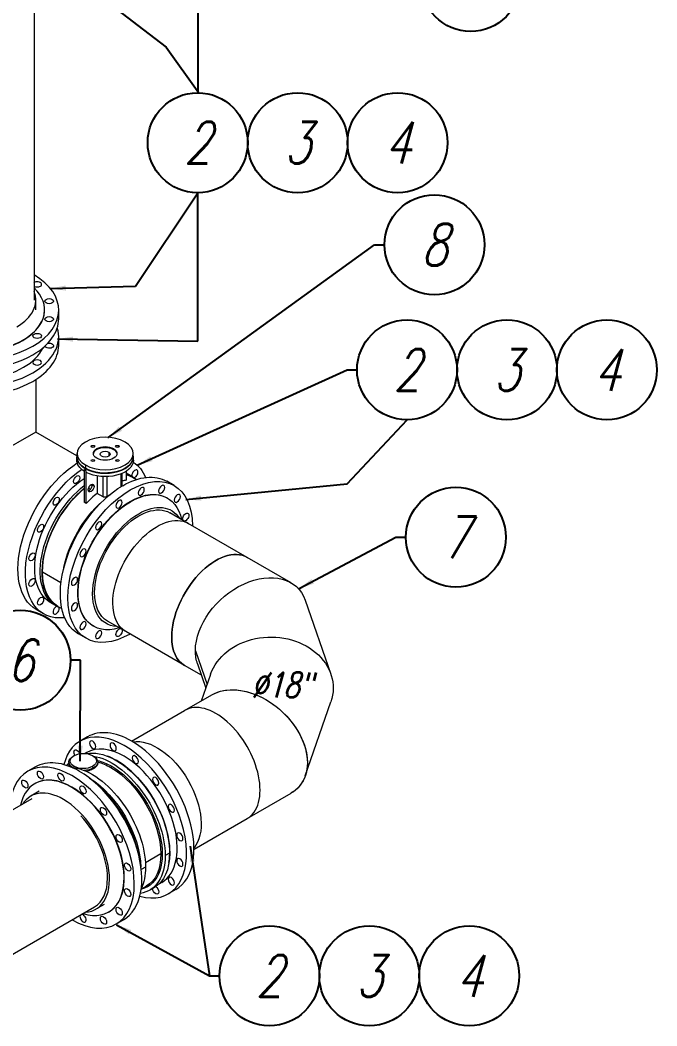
# Model space of a CAD drawing. Header units: inches. Extents: x 52169 to 69006, y 13152 to 42758.
# Drawn here: x 65752 to 68046, y 27698 to 31320 of the extents above; entities that cross this region are included whole.
import ezdxf
from ezdxf.enums import TextEntityAlignment as Align

# ---------------------------------------------------------------- set-up
doc = ezdxf.new("R2010")
doc.units = ezdxf.units.IN
doc.header["$MEASUREMENT"] = 0
doc.layers.add('IA-DIBUJO', color=3, linetype='Continuous')
doc.layers.add('IA-SIMBOLS', color=2, linetype='Continuous')
doc.layers.add('IA-DIM', color=7, linetype='Continuous', lineweight=5)
doc.layers.add('IA-TITLE', color=6, linetype='Continuous', lineweight=13)
doc.styles.add('ING-AMB', font='romans.shx', dxfattribs={"width": 0.75, "oblique": 15})
doc.styles.add('SALVADOR', font='romans.shx', dxfattribs={"width": 0.75, "oblique": 15})
doc.dimstyles.new('ING-AMB 16', dxfattribs={"dimscale": 16, "dimtxt": 3, "dimasz": 2.5, "dimexe": 1, "dimexo": 1, "dimgap": 1, "dimtad": 1, "dimdec": 0, "dimzin": 0, "dimdsep": 46, "dimtxsty": 'ING-AMB', "dimcen": 0.1, "dimclrd": 7, "dimclre": 7, "dimclrt": 2, "dimadec": 0, "dimazin": 0, "dimtfac": 1, "dimtdec": 0, "dimtmove": 0, "dimatfit": 0, "dimfxl": 1.25, "dimtfill": 1, "dimtolj": 1, "dimtzin": 0, "dimarcsym": 1})

# ---------------------------------------------------------------- blocks, each defined once
blk = doc.blocks.new('A$Cc3e9d9fc')
at = {"layer": 'IA-DIBUJO', "linetype": 'Continuous', "lineweight": 0, "extrusion": (1.11022e-16, 0.816497, 0.57735)}
for p, q in [((3784, 8133.9), (3784, 7000.9)), ((3790.4, 6715.1), (3790.4, 6525.9)), ((3790.4, 6525.9), (3389.2, 6294.3)), ((4551.7, 6074.8), (4339.6, 6197.2)), ((4709.8, 5983.5), (4551.7, 6074.8)), ((4761.3, 5920.7), (4853.5, 5654.3)), ((4326.7, 5685), (4114.6, 5807.5)), ((4365.4, 5738.8), (4407.5, 5617.1)), ((4373, 5691.4), (4403.1, 5604.3)), ((4387.3, 5650.1), (4326.7, 5685)), ((4387.3, 5558.6), (4420.4, 5654.3)), ((4326.7, 5523.6), (4424.5, 5580.1)), ((4761.3, 5287.9), (4853.5, 5554.4)), ((4551.7, 5133.9), (4709.8, 5225.2)), ((3442.9, 5013.3), (3777.3, 5206.4)), ((4360.4, 5023.5), (4551.7, 5133.9))]:
    blk.add_line(p, q, dxfattribs=at)
at = {"layer": 'IA-DIBUJO', "color": 2, "linetype": 'Continuous', "lineweight": 0, "extrusion": (1.11022e-16, 0.816497, 0.57735)}
for p, q in [((3790.4, 6966.3), (3790.4, 7000.9)), ((3822.1, 6965.7), (3822, 6966.3)), ((3822.1, 6965.1), (3822.1, 6966.3)), ((3872.9, 6934), (3872.9, 6965.1)), ((3741.5, 6856.1), (3742.1, 6856.5)), ((3872.9, 6838.4), (3872.9, 6869.5)), ((3938.6, 6440.3), (3790.4, 6525.9)), ((3939.5, 6436.8), (3939.5, 6449)), ((3991.6, 6471.9), (3991.6, 6477.2)), ((4053.4, 6454), (4053.4, 6439.1)), ((4070.5, 6466.3), (4070.5, 6463.9)), ((4089.2, 6471.9), (4089.2, 6477.2)), ((4141.4, 6436.8), (4141.4, 6449)), ((3938.4, 6424.5), (3938.4, 6436.8)), ((4000.8, 6426.1), (4000.8, 6420.8)), ((4080, 6426.1), (4080, 6420.8)), ((4142.4, 6424.5), (4142.4, 6436.8)), ((3964.8, 6391.1), (3964.7, 6391.1)), ((3964.7, 6391.1), (3968.3, 6389)), ((3964.7, 6391.1), (3964.7, 6273.4)), ((3968.3, 6395.1), (3968.3, 6389)), ((3968.3, 6389), (3971.9, 6386.9)), ((3969, 6407.8), (3969, 6395.5)), ((3971.9, 6386.9), (3972, 6387)), ((3971.9, 6269.2), (3971.9, 6386.9)), ((3972, 6380.8), (3972, 6387)), ((4098.1, 6330), (4098.1, 6375.9)), ((4101.1, 6331.7), (4101.1, 6377.2)), ((4116.2, 6385.1), (4116.2, 6352.5)), ((4139.4, 6364.8), (4116.2, 6378.2)), ((4132.3, 6368.9), (4116.2, 6378.2)), ((4011.6, 6368), (4011.6, 6305.3)), ((4033.2, 6292.8), (4033.2, 6365.8)), ((4047.6, 6294.1), (4047.6, 6365.8)), ((4138.6, 6363.5), (4152.9, 6355.3)), ((4289.1, 6333.2), (4262.1, 6348.8)), ((3982.7, 6322), (3982.7, 6329.6)), ((3987, 6319.5), (3982.7, 6322)), ((4000.8, 6330.7), (3993.5, 6334.9)), ((4033.2, 6292.8), (4011.6, 6305.3)), ((3971.9, 6269.2), (3964.7, 6273.4)), ((4128.9, 6274), (4129.6, 6274.3)), ((4264.7, 6288.6), (4263.7, 6289.2)), ((4264.2, 6288.9), (4264.7, 6288.6)), ((4339.6, 6197.2), (4273.8, 6235.2)), ((4339.6, 6197.2), (4273.8, 6235.2)), ((3881.2, 5982.9), (3814.5, 6021.4)), ((3942.8, 5951.6), (3942.7, 5952.3)), ((3869.4, 5897.1), (3842.5, 5912.7)), ((3862.3, 5901.2), (3842.5, 5912.7)), ((3818.7, 5871.5), (3791.8, 5887.1)), ((3870.1, 5898.4), (3884.4, 5890.2)), ((4114.6, 5807.5), (4048.8, 5845.5)), ((4114.6, 5807.5), (4048.8, 5845.5)), ((3971.6, 5783.3), (3944.6, 5798.9)), ((3997.5, 5827), (3997, 5827.3)), ((3998, 5826.7), (3997, 5827.3)), ((4135.4, 5413.2), (4326.7, 5523.6)), ((3977.2, 5428.6), (3950.2, 5413.1)), ((3928.3, 5360.7), (3924.9, 5358.8)), ((3974, 5371.9), (3968, 5368.5)), ((3995, 5360.7), (3997.3, 5359.4)), ((3909.7, 5337.6), (3909.7, 5322.5)), ((4013.5, 5337.6), (4013.5, 5332.3)), ((4082.1, 5342.6), (4080, 5343.8)), ((3789, 5320), (3762.1, 5304.4)), ((3998.3, 5316.4), (3995, 5322.2)), ((3998.3, 5313.6), (3998.3, 5316.4)), ((3787.5, 5260.4), (3786.4, 5259.8)), ((3786.9, 5260.1), (3786.4, 5259.8)), ((3802.3, 5232.4), (3772.3, 5215.1)), ((3922.2, 5245.2), (3921.5, 5245.5)), ((4241, 5006.7), (4185.2, 4974.5)), ((4272.7, 5010.1), (4256.5, 5000.8)), ((4272.7, 5012.6), (4272.7, 5010.1)), ((4185.6, 4959.8), (4170.3, 4951)), ((4108.3, 4922.8), (4108.4, 4923.5)), ((4170, 4879.7), (4188.4, 4890.4)), ((4244, 4904.3), (4233.4, 4898.1)), ((4200.1, 4876), (4216.2, 4885.3)), ((4294.7, 4878.7), (4267.7, 4863.1)), ((4037.3, 4825.3), (4007.3, 4808)), ((3667.9, 4623.6), (4002.3, 4816.7)), ((4054.2, 4798.5), (4053.1, 4797.9)), ((4053.6, 4798.2), (4054.1, 4798.5)), ((4106.5, 4770.1), (4079.6, 4754.5))]:
    blk.add_line(p, q, dxfattribs=at)
at = {"layer": 'IA-DIBUJO', "color": 2, "linetype": 'Continuous', "lineweight": 0}
for centre, major_axis, start_param, end_param in [((3555.4, 6965.1), (-317.5, 0), -0.766994, 2.356194), ((3555.4, 6965.1), (317.5, 0), -0.785398, 0.766994), ((3795.6, 7057.8), (15.9, 0), -0.785398, 2.393146), ((3555.4, 7000.9), (235, 0), -0.785398, 0.233917), ((3555.4, 6966.3), (266.7, 0), -0.785398, 0.5411), ((3795.6, 7057.8), (15.9, 0), -2.393146, -0.785398), ((3838.7, 6997.6), (15.9, 0), -3.926991, 2.356194), ((3555.4, 6965.1), (266.7, 0), -0.785398, 0), ((3555.4, 6934), (-317.5, 0), 0, 2.356194), ((3555.4, 6965.1), (-266.7, 0), 0.150318, 2.356194), ((3555.4, 6966.3), (-266.7, 0), 0.157398, 2.356194), ((3555.4, 6934), (317.5, 0), -0.785398, 0), ((3838.7, 6932.6), (-15.9, 0), -5.497787, 0.785398), ((3555.4, 6869.5), (-317.5, 0), -0.176862, 2.356194), ((3795.6, 6872.4), (15.9, 0), -3.926991, 2.356194), ((3555.4, 6934), (241, 0), -0.375591, -0.375246), ((3555.4, 6869.5), (317.5, 0), -0.785398, 0.176862), ((3555.4, 6838.4), (-317.5, 0), 0, 2.356194), ((3555.4, 6869.5), (-270, 0), 0.258534, 2.356194), ((3555.4, 6869.5), (270, 0), -0.785398, -0.258534), ((3555.4, 6838.4), (317.5, 0), -0.785398, 0), ((4040.4, 6449), (-101, 0), -2.356194, 0.785398), ((4040.4, 6449), (101, 0), -2.356194, 0.785398), ((4040.4, 6436.8), (-102, 0), -0.141539, 0.785398), ((4040.4, 6436.8), (102, 0), -2.356194, 0.141539), ((4147.4, 6375.6), (7.9, 13.7), -0.785398, 2.572552), ((4147.4, 6375.6), (7.9, 13.7), -2.598485, -0.785398), ((3937.6, 6354.8), (-7.9, -13.7), -3.926991, 2.356194), ((4044, 6108.1), (-134.2, -232.5), -2.74587, -2.66157), ((4044, 6108.1), (-134.2, -232.5), -2.184401, -1.966519), ((3982.7, 6328.6), (7.6, 13.3), -2.65071, -0.785398), ((3982.7, 6328.6), (7.7, 13.3), -0.785398, -0.490883), ((3864, 6277.1), (-7.9, -13.7), -3.926991, 2.356194), ((4072.9, 6091.4), (-134.2, -232.5), -2.272487, -2.222839), ((3807.6, 6179.5), (7.9, 13.7), -3.926991, 2.356194), ((3777.1, 6076.8), (7.9, 13.7), -3.926991, 2.356194), ((3777.1, 5984.8), (7.9, 13.7), -3.926991, 2.356194), ((3807.6, 5917.3), (7.9, 13.7), -3.926991, 2.356194), ((3864, 5884.8), (-7.9, -13.7), -2.572552, 2.356194), ((3864, 5884.8), (7.9, 13.7), -0.785398, -0.543107), ((4109, 5138.1), (-158.8, 275), -0.785398, 0.532607), ((4135.9, 5153.6), (-158.8, 275), -0.785398, 0), ((4109, 5138.1), (158.8, -275), -0.532607, 2.356194), ((4135.9, 5153.6), (158.7, -275), 0, 2.356194), ((4109, 5138.1), (-135, 233.8), -0.785398, 0), ((3920.8, 5029.5), (-158.8, 275), -0.785398, 0.783197), ((3947.8, 5045), (-158.8, 275), -0.785398, 0), ((4082.1, 5122.6), (-135, 233.8), -0.785398, -0.615082), ((4082.1, 5122.6), (-135, 233.8), -2.527645, -0.785398), ((4109, 5138.1), (135, -233.8), 0, 2.356194), ((3919.8, 5028.8), (-133.3, 231), -0.785398, 0.566761), ((3807.3, 5291.1), (7.9, -13.7), -5.497787, 0.785398), ((3881, 5283.8), (-7.9, 13.7), -3.926991, 2.356194), ((3920.8, 5029.5), (158.8, -275), -0.783197, 2.356194), ((3947.8, 5045), (158.8, -275), 0, 2.356194), ((4061.3, 5321.1), (1.82, 3.16), -2.356194, -0.785398), ((3751, 5258.6), (-7.9, 13.7), -3.926991, 2.356194), ((3920.8, 5029.5), (-133.3, 231), -0.785398, 0), ((3947.8, 5045), (-120.5, 208.7), -0.375591, -0.375247), ((3960.7, 5237.8), (-7.9, 13.7), -3.926991, 2.356194), ((3889.8, 5011.5), (-117.5, 203.5), -0.785398, 0.292774), ((3919.8, 5028.8), (133.3, -231), -0.566761, 2.356194), ((3920.8, 5029.5), (133.4, -231), 0, 2.356194), ((3974.6, 5060.5), (-135, 233.8), -2.102167, -1.039427), ((3889.8, 5011.5), (117.5, -203.5), -0.292775, 2.356194), ((3889.8, 5011.5), (-112.5, 194.9), -2.356194, -1.18808), ((4034.3, 5160.1), (-7.9, 13.7), -3.926991, 2.356194), ((4090.7, 5062.4), (7.9, -13.7), -3.926991, 2.356194), ((4121.2, 4959.8), (7.9, -13.7), -3.926991, 2.356194), ((3889.8, 5011.5), (112.5, -194.9), -0.00054, 0.785398), ((3947.8, 5045), (120.5, -208.7), 0.375245, 0.37559), ((4121.2, 4867.8), (7.9, -13.7), -3.926991, 2.356194), ((3960.7, 4775.1), (-7.9, 13.7), 0.285508, 2.356194), ((3960.7, 4775.1), (7.9, -13.7), -0.785398, 2.856084), ((4034.3, 4767.8), (-7.9, 13.7), -3.926991, 2.356194), ((4090.7, 4800.3), (7.9, -13.7), -3.926991, 2.356194)]:
    blk.add_ellipse(centre, major_axis=major_axis, ratio=0.57735, start_param=start_param, end_param=end_param, dxfattribs=at)
at = {"layer": 'IA-DIBUJO', "color": 2, "linetype": 'Continuous', "lineweight": 0, "extrusion": (-1.41171e-17, 5.55112e-17, -1)}
blk.add_ellipse((3838.7, 6837), major_axis=(15.9, 0), ratio=0.57735, start_param=-1.906113, end_param=2.976882, dxfattribs=at)
at = {"layer": 'IA-DIBUJO', "color": 2, "linetype": 'Continuous', "lineweight": 0, "extrusion": (4.87024e-17, 1.11022e-16, -1)}
blk.add_ellipse((3795.6, 6776.8), major_axis=(-15.9, 0), ratio=0.57735, start_param=-3.926991, end_param=2.356194, dxfattribs=at)
at = {"layer": 'IA-DIBUJO', "color": 2, "linetype": 'Continuous', "lineweight": 0, "extrusion": (-6.2956e-17, 1.11022e-16, -1)}
blk.add_ellipse((3996.2, 6474.5), major_axis=(-6.5, 0), ratio=0.57735, start_param=-2.356194, end_param=0.785398, dxfattribs=at)
at = {"layer": 'IA-DIBUJO', "color": 2, "linetype": 'Continuous', "lineweight": 0, "extrusion": (-8.77737e-17, 5.55112e-17, -1)}
blk.add_ellipse((3996.2, 6474.5), major_axis=(6.5, 0), ratio=0.57735, start_param=-2.356194, end_param=0.785398, dxfattribs=at)
at = {"layer": 'IA-DIBUJO', "color": 2, "linetype": 'Continuous', "lineweight": 0, "extrusion": (4.82626e-17, 5.55112e-17, -1)}
for major_axis in [(-42.5, 0), (42.5, 0)]:
    blk.add_ellipse((4040.4, 6449), major_axis=major_axis, ratio=0.57735, start_param=-0.785398, end_param=2.356194, dxfattribs=at)
at = {"layer": 'IA-DIBUJO', "color": 2, "linetype": 'Continuous', "lineweight": 0, "extrusion": (-4.94783e-17, 1.66533e-16, -1)}
blk.add_ellipse((4040.4, 6446.5), major_axis=(-42.5, 0), ratio=0.57735, start_param=0.049934, end_param=2.356194, dxfattribs=at)
at = {"layer": 'IA-DIBUJO', "color": 2, "linetype": 'Continuous', "lineweight": 0, "extrusion": (2.82781e-17, 1.11022e-16, -1)}
blk.add_ellipse((4040.4, 6446.5), major_axis=(-18.4, 0), ratio=0.57735, start_param=-0.785398, end_param=2.356194, dxfattribs=at)
at = {"layer": 'IA-DIBUJO', "color": 2, "linetype": 'Continuous', "lineweight": 0, "extrusion": (1.2326e-32, 5.55112e-17, -1)}
blk.add_ellipse((4040.4, 6446.5), major_axis=(18.4, 0), ratio=0.57735, start_param=-0.785398, end_param=2.356194, dxfattribs=at)
at = {"layer": 'IA-DIBUJO', "color": 2, "linetype": 'Continuous', "lineweight": 0, "extrusion": (7.96424e-17, 1.66533e-16, -1)}
blk.add_ellipse((4040.4, 6446.5), major_axis=(42.5, 0), ratio=0.57735, start_param=-0.785398, end_param=-0.049934, dxfattribs=at)
at = {"layer": 'IA-DIBUJO', "color": 2, "linetype": 'Continuous', "lineweight": 0, "extrusion": (1.97227e-17, -2.77556e-16, -1)}
blk.add_ellipse((4084.6, 6474.5), major_axis=(-6.5, 0), ratio=0.57735, start_param=-0.785398, end_param=2.356194, dxfattribs=at)
at = {"layer": 'IA-DIBUJO', "color": 2, "linetype": 'Continuous', "lineweight": 0, "extrusion": (0, 0, -1)}
for centre, major_axis in [((4084.6, 6474.5), (6.5, 0)), ((3996.2, 6423.5), (-6.5, 0)), ((3996.2, 6423.5), (6.5, 0))]:
    blk.add_ellipse(centre, major_axis=major_axis, ratio=0.57735, start_param=-0.785398, end_param=2.356194, dxfattribs=at)
at = {"layer": 'IA-DIBUJO', "color": 2, "linetype": 'Continuous', "lineweight": 0, "extrusion": (-2.53252e-16, 3.38511e-16, -1)}
for centre, major_axis, start_param, end_param in [((3950.6, 6162), (-158.7, -275), 0, 2.308387), ((4130.3, 6058.3), (158.8, 275), -0.785398, 0.783197), ((4131.4, 6057.6), (133.4, 231), -0.785398, 0.566761)]:
    blk.add_ellipse(centre, major_axis=major_axis, ratio=0.57735, start_param=start_param, end_param=end_param, dxfattribs=at)
at = {"layer": 'IA-DIBUJO', "color": 2, "linetype": 'Continuous', "lineweight": 0, "extrusion": (3.69779e-32, 1.66533e-16, -1)}
for centre, start_param, end_param in [((4040.4, 6424.5), -0.734058, 0), ((4040.4, 6430.6), -0.785398, -0.735377)]:
    blk.add_ellipse(centre, major_axis=(-102, 0), ratio=0.57735, start_param=start_param, end_param=end_param, dxfattribs=at)
at = {"layer": 'IA-DIBUJO', "color": 2, "linetype": 'Continuous', "lineweight": 0, "extrusion": (-2.03125e-17, 1.66533e-16, -1)}
blk.add_ellipse((4040.4, 6436.8), major_axis=(-101, 0), ratio=0.57735, start_param=-0.785398, end_param=0, dxfattribs=at)
at = {"layer": 'IA-DIBUJO', "color": 2, "linetype": 'Continuous', "lineweight": 0, "extrusion": (-3.83084e-17, 1.11022e-16, -1)}
blk.add_ellipse((4040.4, 6436.8), major_axis=(101, 0), ratio=0.57735, start_param=0, end_param=2.356194, dxfattribs=at)
at = {"layer": 'IA-DIBUJO', "color": 2, "linetype": 'Continuous', "lineweight": 0, "extrusion": (3.73703e-17, 5.55112e-17, -1)}
blk.add_ellipse((4040.4, 6424.5), major_axis=(102, 0), ratio=0.57735, start_param=0, end_param=2.306174, dxfattribs=at)
at = {"layer": 'IA-DIBUJO', "color": 2, "linetype": 'Continuous', "lineweight": 0, "extrusion": (7.51029e-17, -1.3452e-29, -1)}
blk.add_ellipse((4084.6, 6423.5), major_axis=(-6.5, 0), ratio=0.57735, start_param=-2.356194, end_param=0.785398, dxfattribs=at)
at = {"layer": 'IA-DIBUJO', "color": 2, "linetype": 'Continuous', "lineweight": 0, "extrusion": (-2.35106e-17, 1.66533e-16, -1)}
blk.add_ellipse((4084.6, 6423.5), major_axis=(6.5, 0), ratio=0.57735, start_param=-2.356194, end_param=0.785398, dxfattribs=at)
at = {"layer": 'IA-DIBUJO', "color": 2, "linetype": 'Continuous', "lineweight": 0, "extrusion": (-3.69718e-16, 4.69852e-16, -1)}
blk.add_ellipse((3977.5, 6146.5), major_axis=(158.7, 275), ratio=0.57735, start_param=0.035666, end_param=0.40762, dxfattribs=at)
at = {"layer": 'IA-DIBUJO', "color": 2, "linetype": 'Continuous', "lineweight": 0, "extrusion": (-1.29348e-16, 3.31074e-16, -1)}
for centre, major_axis, start_param, end_param in [((3977.5, 6146.5), (-158.8, -275), -0.40762, 2.258382), ((4130.3, 6058.3), (-133.3, -231), 0, 2.356194)]:
    blk.add_ellipse(centre, major_axis=major_axis, ratio=0.57735, start_param=start_param, end_param=end_param, dxfattribs=at)
at = {"layer": 'IA-DIBUJO', "color": 2, "linetype": 'Continuous', "lineweight": 0, "extrusion": (1.00547e-16, 5.55112e-17, -1)}
blk.add_ellipse((4040.4, 6430.6), major_axis=(-102, 0), ratio=0.57735, start_param=-0.835419, end_param=-0.785398, dxfattribs=at)
at = {"layer": 'IA-DIBUJO', "color": 2, "linetype": 'Continuous', "lineweight": 0, "extrusion": (-1.40504e-16, 1.45219e-16, -1)}
for centre, major_axis, start_param, end_param in [((4098.1, 6386.9), (-7.7, -13.3), -1.164701, -1.065176), ((3989.9, 6324.4), (7.7, 13.3), -2.356194, 0.785398)]:
    blk.add_ellipse(centre, major_axis=major_axis, ratio=0.57735, start_param=start_param, end_param=end_param, dxfattribs=at)
at = {"layer": 'IA-DIBUJO', "color": 2, "linetype": 'Continuous', "lineweight": 0, "extrusion": (-2.7357e-16, 4.14341e-16, -1)}
blk.add_ellipse((3997.3, 6135.1), major_axis=(135, 233.8), ratio=0.57735, start_param=-0.113347, end_param=0, dxfattribs=at)
at = {"layer": 'IA-DIBUJO', "color": 2, "linetype": 'Continuous', "lineweight": 0, "extrusion": (-1.49667e-16, 4.06904e-16, -1)}
blk.add_ellipse((3977.5, 6146.5), major_axis=(-135, -233.8), ratio=0.57735, start_param=0, end_param=2.289107, dxfattribs=at)
at = {"layer": 'IA-DIBUJO', "color": 2, "linetype": 'Continuous', "lineweight": 0, "extrusion": (-2.77289e-16, 3.52389e-16, -1)}
blk.add_ellipse((4103.4, 6073.8), major_axis=(158.8, 275), ratio=0.57735, start_param=-0.785398, end_param=0, dxfattribs=at)
at = {"layer": 'IA-DIBUJO', "color": 2, "linetype": 'Continuous', "lineweight": 0, "extrusion": (-1.05311e-16, 3.17196e-16, -1)}
blk.add_ellipse((4004.4, 6131), major_axis=(135, 233.8), ratio=0.57735, start_param=-0.159833, end_param=0.105458, dxfattribs=at)
at = {"layer": 'IA-DIBUJO', "color": 2, "linetype": 'Continuous', "lineweight": 0, "extrusion": (-1.0903e-16, 2.55245e-16, -1)}
blk.add_ellipse((4004.4, 6131), major_axis=(134.3, 232.5), ratio=0.57735, start_param=-0.155792, end_param=0, dxfattribs=at)
at = {"layer": 'IA-DIBUJO', "color": 2, "linetype": 'Continuous', "lineweight": 0, "extrusion": (1.11556e-17, 1.85856e-16, -1)}
for centre, major_axis, end_param in [((3997.3, 6135.1), (-135, -233.8), 2.184613), ((4004.4, 6131), (-134.2, -232.5), 0.785398)]:
    blk.add_ellipse(centre, major_axis=major_axis, ratio=0.57735, start_param=0, end_param=end_param, dxfattribs=at)
at = {"layer": 'IA-DIBUJO', "color": 2, "linetype": 'Continuous', "lineweight": 0, "extrusion": (-2.36652e-16, 2.0073e-16, -1)}
blk.add_ellipse((4004.4, 6131), major_axis=(-135, -233.8), ratio=0.57735, start_param=-0.105458, end_param=2.146892, dxfattribs=at)
at = {"layer": 'IA-DIBUJO', "color": 2, "linetype": 'Continuous', "lineweight": 0, "extrusion": (-8.1274e-17, 3.03319e-16, -1)}
blk.add_ellipse((4004.4, 6131), major_axis=(134.3, 232.5), ratio=0.57735, start_param=-2.356194, end_param=-0.995888, dxfattribs=at)
at = {"layer": 'IA-DIBUJO', "color": 2, "linetype": 'Continuous', "lineweight": 0, "extrusion": (1.03585e-16, 6.83926e-17, -1)}
blk.add_ellipse((4103.4, 6073.8), major_axis=(-158.7, -275), ratio=0.57735, start_param=0, end_param=2.356194, dxfattribs=at)
at = {"layer": 'IA-DIBUJO', "color": 2, "linetype": 'Continuous', "lineweight": 0, "extrusion": (-1.28814e-17, 1.99733e-16, -1)}
blk.add_ellipse((4130.3, 6058.3), major_axis=(-158.7, -275), ratio=0.57735, start_param=-0.783197, end_param=2.356194, dxfattribs=at)
at = {"layer": 'IA-DIBUJO', "color": 2, "linetype": 'Continuous', "lineweight": 0, "extrusion": (-1.12748e-16, 1.93293e-16, -1)}
for centre, major_axis, start_param, end_param in [((3989.9, 6324.4), (-7.7, -13.3), -2.356194, 0.785398), ((4161.3, 6040.3), (117.5, 203.5), -0.785398, 0.292775)]:
    blk.add_ellipse(centre, major_axis=major_axis, ratio=0.57735, start_param=start_param, end_param=end_param, dxfattribs=at)
at = {"layer": 'IA-DIBUJO', "color": 2, "linetype": 'Continuous', "lineweight": 0, "extrusion": (-3.60556e-16, 2.08167e-16, -1)}
blk.add_ellipse((4130.3, 6058.3), major_axis=(133.3, 231), ratio=0.57735, start_param=-0.785398, end_param=0, dxfattribs=at)
at = {"layer": 'IA-DIBUJO', "color": 2, "linetype": 'Continuous', "lineweight": 0, "extrusion": (5.92297e-17, 1.581e-16, -1)}
for centre, major_axis in [((4170.2, 6312.6), (7.9, 13.7)), ((4300.2, 6287.4), (7.9, 13.7)), ((4090.4, 6266.6), (7.9, 13.7)), ((4016.8, 6188.9), (7.9, 13.7)), ((3960.4, 6091.3), (-7.9, -13.7)), ((3929.9, 5988.6), (-7.9, -13.7)), ((3929.9, 5896.6), (-7.9, -13.7)), ((3960.4, 5829.1), (-7.9, -13.7)), ((4016.8, 5796.6), (7.9, 13.7))]:
    blk.add_ellipse(centre, major_axis=major_axis, ratio=0.57735, start_param=-3.926991, end_param=2.356194, dxfattribs=at)
at = {"layer": 'IA-DIBUJO', "color": 2, "linetype": 'Continuous', "lineweight": 0, "extrusion": (3.51927e-17, 1.71978e-16, -1)}
blk.add_ellipse((4243.8, 6319.9), major_axis=(-7.9, -13.7), ratio=0.57735, start_param=-5.497787, end_param=0.785398, dxfattribs=at)
at = {"layer": 'IA-DIBUJO', "color": 2, "linetype": 'Continuous', "lineweight": 0, "extrusion": (-2.21778e-16, 4.48537e-16, -1)}
blk.add_ellipse((4076.5, 6089.3), major_axis=(135, 233.8), ratio=0.57735, start_param=-2.102166, end_param=-1.039426, dxfattribs=at)
at = {"layer": 'IA-DIBUJO', "color": 2, "linetype": 'Continuous', "lineweight": 0, "extrusion": (-1.88578e-16, 1.72974e-16, -1)}
blk.add_ellipse((4131.4, 6057.6), major_axis=(-133.3, -231), ratio=0.57735, start_param=-0.566761, end_param=2.356194, dxfattribs=at)
at = {"layer": 'IA-DIBUJO', "color": 2, "linetype": 'Continuous', "lineweight": 0, "extrusion": (-8.49925e-17, 2.41367e-16, -1)}
blk.add_ellipse((4103.4, 6073.8), major_axis=(120.5, 208.7), ratio=0.57735, start_param=-0.375591, end_param=-0.375246, dxfattribs=at)
at = {"layer": 'IA-DIBUJO', "color": 2, "linetype": 'Continuous', "lineweight": 0, "extrusion": (-2.25496e-16, 3.86585e-16, -1)}
blk.add_ellipse((4161.3, 6040.3), major_axis=(-117.5, -203.5), ratio=0.57735, start_param=-0.292775, end_param=2.356194, dxfattribs=at)
at = {"layer": 'IA-DIBUJO', "color": 2, "linetype": 'Continuous', "lineweight": 0, "extrusion": (1.11022e-16, 1.92296e-16, -1)}
blk.add_ellipse((4161.3, 6040.3), major_axis=(112.5, 194.9), ratio=0.57735, start_param=-2.356194, end_param=0, dxfattribs=at)
at = {"layer": 'IA-DIBUJO', "color": 2, "linetype": 'Continuous', "lineweight": 0, "extrusion": (-1.60822e-16, 2.21048e-16, -1)}
blk.add_ellipse((4330.7, 6220), major_axis=(-7.9, -13.7), ratio=0.57735, start_param=0.285508, end_param=2.356194, dxfattribs=at)
at = {"layer": 'IA-DIBUJO', "color": 2, "linetype": 'Continuous', "lineweight": 0, "extrusion": (-2.5697e-16, 2.76559e-16, -1)}
for centre, major_axis in [((4330.7, 6220), (7.9, 13.7)), ((4090.4, 5803.9), (-7.9, -13.7))]:
    blk.add_ellipse(centre, major_axis=major_axis, ratio=0.57735, start_param=-0.785398, end_param=2.856084, dxfattribs=at)
at = {"layer": 'IA-DIBUJO', "linetype": 'Continuous', "lineweight": 0, "extrusion": (-3.73437e-16, 4.079e-16, -1)}
blk.add_ellipse((4227.1, 6002.4), major_axis=(112.5, 194.9), ratio=0.57735, start_param=-2.356194, end_param=0, dxfattribs=at)
at = {"layer": 'IA-DIBUJO', "linetype": 'Continuous', "lineweight": 0, "extrusion": (-2.93889e-16, 4.90171e-16, -1)}
blk.add_ellipse((4227.1, 6002.4), major_axis=(112.5, 194.9), ratio=0.57735, start_param=-2.356194, end_param=0, dxfattribs=at)
blk.add_ellipse((4227.1, 6002.4), major_axis=(112.5, 194.9), ratio=0.57735, start_param=-2.356194, end_param=0, dxfattribs=at)
at = {"layer": 'IA-DIBUJO', "linetype": 'Continuous', "lineweight": 0}
for centre, major_axis, start_param, end_param in [((4439.2, 5879.9), (112.5, 194.9), 0, 2.356194), ((4439.2, 5879.9), (-112.5, -194.9), -0.785398, 0), ((4439.2, 5328.8), (112.5, -194.9), 0, 3.141593), ((4439.2, 5328.8), (112.5, -194.9), 0, 3.141593)]:
    blk.add_ellipse(centre, major_axis=major_axis, ratio=0.57735, start_param=start_param, end_param=end_param, dxfattribs=at)
at = {"layer": 'IA-DIBUJO', "linetype": 'Continuous', "lineweight": 0, "extrusion": (-2.77289e-16, 3.52389e-16, -1)}
blk.add_ellipse((4439.2, 5879.9), major_axis=(112.5, 194.9), ratio=0.57735, start_param=-2.356194, end_param=0, dxfattribs=at)
at = {"layer": 'IA-DIBUJO', "linetype": 'Continuous', "lineweight": 0, "extrusion": (-1.46367e-16, 2.42271e-16, -1)}
for start_param, end_param in [(-2.573454, 0.292757), (3.434349, 3.709731)]:
    blk.add_ellipse((4567.1, 5806.1), major_axis=(170, 155.5), ratio=0.697902, start_param=start_param, end_param=end_param, dxfattribs=at)
at = {"layer": 'IA-DIBUJO', "linetype": 'Continuous', "lineweight": 0, "extrusion": (-1.42872e-16, 3.20698e-16, -1)}
for start_param, end_param in [(-5.715047, -2.848836), (0.292757, 0.568139)]:
    blk.add_ellipse((4567.1, 5806.1), major_axis=(-170, -155.5), ratio=0.697902, start_param=start_param, end_param=end_param, dxfattribs=at)
at = {"layer": 'IA-DIBUJO', "color": 2, "linetype": 'Continuous', "lineweight": 0, "extrusion": (-1.65999e-17, 1.37781e-16, -1)}
blk.add_ellipse((4161.3, 6040.3), major_axis=(-112.5, -194.9), ratio=0.57735, start_param=0, end_param=0.785398, dxfattribs=at)
at = {"layer": 'IA-DIBUJO', "color": 2, "linetype": 'Continuous', "lineweight": 0, "extrusion": (-1.57104e-16, 2.83e-16, -1)}
blk.add_ellipse((4103.4, 6073.8), major_axis=(-120.5, -208.7), ratio=0.57735, start_param=0.375246, end_param=0.375591, dxfattribs=at)
at = {"layer": 'IA-DIBUJO', "color": 2, "linetype": 'Continuous', "lineweight": 0, "extrusion": (-6.4674e-17, 1.65537e-16, -1)}
blk.add_ellipse((4227.1, 6002.4), major_axis=(-112.5, -194.9), ratio=0.57735, start_param=0, end_param=0.785398, dxfattribs=at)
at = {"layer": 'IA-DIBUJO', "color": 2, "linetype": 'Continuous', "lineweight": 0, "extrusion": (-3.08763e-16, 2.42363e-16, -1)}
blk.add_ellipse((4227.1, 6002.4), major_axis=(-112.5, -194.9), ratio=0.57735, start_param=0, end_param=0.785398, dxfattribs=at)
blk.add_ellipse((4227.1, 6002.4), major_axis=(-112.5, -194.9), ratio=0.57735, start_param=0, end_param=0.785398, dxfattribs=at)
at = {"layer": 'IA-DIBUJO', "color": 2, "linetype": 'Continuous', "lineweight": 0, "extrusion": (-1.77422e-16, 3.5883e-16, -1)}
blk.add_ellipse((4090.4, 5803.9), major_axis=(7.9, 13.7), ratio=0.57735, start_param=0.285508, end_param=2.356194, dxfattribs=at)
at = {"layer": 'IA-DIBUJO', "linetype": 'Continuous', "lineweight": 0, "extrusion": (2.82367e-17, 2.22045e-16, -1)}
blk.add_ellipse((4636.9, 5604.3), major_axis=(-225, 0), ratio=0.816497, start_param=0.275382, end_param=3.416975, dxfattribs=at)
at = {"layer": 'IA-DIBUJO', "linetype": 'Continuous', "lineweight": 0, "extrusion": (-1.62709e-18, 2.22045e-16, -1)}
blk.add_ellipse((4636.9, 5604.3), major_axis=(-225, 0), ratio=0.816497, start_param=0.275382, end_param=3.416975, dxfattribs=at)
at = {"layer": 'IA-DIBUJO', "linetype": 'Continuous', "lineweight": 0, "extrusion": (-2.53252e-16, 3.38511e-16, -1)}
blk.add_ellipse((4439.2, 5879.9), major_axis=(-112.5, -194.9), ratio=0.57735, start_param=0, end_param=0.785398, dxfattribs=at)
at = {"layer": 'IA-DIBUJO', "linetype": 'Continuous', "lineweight": 0, "extrusion": (1.80337e-16, 3.61659e-16, -1)}
blk.add_ellipse((4567.1, 5402.6), major_axis=(-170, 155.5), ratio=0.697902, start_param=0.217259, end_param=3.358852, dxfattribs=at)
at = {"layer": 'IA-DIBUJO', "linetype": 'Continuous', "lineweight": 0, "extrusion": (3.04748e-17, 1.97815e-16, -1)}
blk.add_ellipse((4567.1, 5402.6), major_axis=(170, -155.5), ratio=0.697902, start_param=-2.924333, end_param=0.217259, dxfattribs=at)
at = {"layer": 'IA-DIBUJO', "color": 2, "linetype": 'Continuous', "lineweight": 0, "extrusion": (-1.31341e-16, 1.16467e-16, -1)}
blk.add_ellipse((3995.5, 5399.8), major_axis=(-7.9, 13.7), ratio=0.57735, start_param=-2.356194, end_param=3.926991, dxfattribs=at)
at = {"layer": 'IA-DIBUJO', "color": 2, "linetype": 'Continuous', "lineweight": 0, "extrusion": (-8.69853e-17, 2.06174e-16, -1)}
for centre, major_axis in [((4069.1, 5392.5), (7.9, -13.7)), ((4148.8, 5346.5), (7.9, -13.7)), ((4222.5, 5268.7), (7.9, -13.7)), ((4278.9, 5171.1), (-7.9, 13.7)), ((4309.4, 5068.4), (-7.9, 13.7)), ((4309.4, 4976.4), (-7.9, 13.7)), ((4278.9, 4909), (-7.9, 13.7))]:
    blk.add_ellipse(centre, major_axis=major_axis, ratio=0.57735, start_param=-3.926991, end_param=2.356194, dxfattribs=at)
at = {"layer": 'IA-DIBUJO', "color": 2, "linetype": 'Continuous', "lineweight": 0, "extrusion": (1.0903e-16, 2.55245e-16, -1)}
blk.add_ellipse((4227.1, 5206.3), major_axis=(-112.5, 194.9), ratio=0.57735, start_param=0.207806, end_param=2.933787, dxfattribs=at)
at = {"layer": 'IA-DIBUJO', "color": 2, "linetype": 'Continuous', "lineweight": 0, "extrusion": (2.25496e-16, 3.86585e-16, -1)}
blk.add_ellipse((4227.1, 5206.3), major_axis=(-112.5, 194.9), ratio=0.57735, start_param=0.207806, end_param=2.933787, dxfattribs=at)
at = {"layer": 'IA-DIBUJO', "color": 2, "linetype": 'Continuous', "lineweight": 0, "extrusion": (-7.13534e-17, 1.66533e-16, -1)}
blk.add_ellipse((3961.6, 5341.5), major_axis=(-47.2, 0), ratio=0.57735, start_param=-2.356194, end_param=0.785398, dxfattribs=at)
at = {"layer": 'IA-DIBUJO', "color": 2, "linetype": 'Continuous', "lineweight": 0, "extrusion": (1.28814e-17, 1.99733e-16, -1)}
blk.add_ellipse((3939.1, 5367.2), major_axis=(-7.9, 13.7), ratio=0.57735, start_param=-0.785398, end_param=1.858932, dxfattribs=at)
at = {"layer": 'IA-DIBUJO', "color": 2, "linetype": 'Continuous', "lineweight": 0, "extrusion": (3.69184e-17, 2.13611e-16, -1)}
for centre, major_axis, start_param in [((3939.1, 5367.2), (-7.9, 13.7), -1.591366), ((3992.9, 5071.1), (136.2, -236), -2.706942)]:
    blk.add_ellipse(centre, major_axis=major_axis, ratio=0.57735, start_param=start_param, end_param=-0.785398, dxfattribs=at)
at = {"layer": 'IA-DIBUJO', "color": 2, "linetype": 'Continuous', "lineweight": 0, "extrusion": (-2.78966e-17, 1.66533e-16, -1)}
blk.add_ellipse((3961.6, 5341.5), major_axis=(47.2, 0), ratio=0.57735, start_param=-2.356194, end_param=0.785398, dxfattribs=at)
at = {"layer": 'IA-DIBUJO', "color": 2, "linetype": 'Continuous', "lineweight": 0, "extrusion": (1.16467e-16, 1.31341e-16, -1)}
blk.add_ellipse((4080, 5121.3), major_axis=(-136.3, 236), ratio=0.57735, start_param=0.192236, end_param=2.356194, dxfattribs=at)
at = {"layer": 'IA-DIBUJO', "color": 2, "linetype": 'Continuous', "lineweight": 0, "extrusion": (3.40237e-16, 1.32337e-16, -1)}
blk.add_ellipse((4063.8, 5112), major_axis=(-136.2, 236), ratio=0.57735, start_param=-0.217857, end_param=-0.141811, dxfattribs=at)
at = {"layer": 'IA-DIBUJO', "color": 2, "linetype": 'Continuous', "lineweight": 0, "extrusion": (-7.15161e-17, 5.55112e-17, -1)}
blk.add_ellipse((3961.6, 5337.6), major_axis=(-51.9, 0), ratio=0.57735, start_param=-0.71035, end_param=0.785398, dxfattribs=at)
at = {"layer": 'IA-DIBUJO', "color": 2, "linetype": 'Continuous', "lineweight": 0, "extrusion": (4.43555e-17, 8.97074e-17, -1)}
blk.add_ellipse((4063.8, 5112), major_axis=(136.2, -236), ratio=0.57735, start_param=-2.706942, end_param=-0.785398, dxfattribs=at)
at = {"layer": 'IA-DIBUJO', "color": 2, "linetype": 'Continuous', "lineweight": 0, "extrusion": (5.92593e-17, -5.55112e-17, -1)}
blk.add_ellipse((3961.6, 5337.6), major_axis=(51.9, 0), ratio=0.57735, start_param=-0.524279, end_param=0.785398, dxfattribs=at)
at = {"layer": 'IA-DIBUJO', "color": 2, "linetype": 'Continuous', "lineweight": 0, "extrusion": (2.32933e-16, 2.62682e-16, -1)}
for centre, major_axis, start_param, end_param in [((4063.8, 5112), (128.9, -223.3), -2.641913, -2.356194), ((4082.1, 5122.6), (134.7, -233.4), -2.356194, -0.785398), ((4063.8, 5112), (128.9, -223.3), -2.356194, 0.164445)]:
    blk.add_ellipse(centre, major_axis=major_axis, ratio=0.57735, start_param=start_param, end_param=end_param, dxfattribs=at)
at = {"layer": 'IA-DIBUJO', "color": 2, "linetype": 'Continuous', "lineweight": 0, "extrusion": (6.4674e-17, 1.65537e-16, -1)}
blk.add_ellipse((4061.3, 5110.5), major_axis=(127.1, -220.2), ratio=0.57735, start_param=-2.624905, end_param=-2.356194, dxfattribs=at)
at = {"layer": 'IA-DIBUJO', "color": 2, "linetype": 'Continuous', "lineweight": 0, "extrusion": (-9.15115e-17, 1.66533e-16, -1)}
blk.add_ellipse((3961.6, 5337.6), major_axis=(-51.9, 0), ratio=0.57735, start_param=-2.356194, end_param=-1.620075, dxfattribs=at)
at = {"layer": 'IA-DIBUJO', "color": 2, "linetype": 'Continuous', "lineweight": 0, "extrusion": (4.0637e-17, 1.51659e-16, -1)}
blk.add_ellipse((4061.3, 5110.5), major_axis=(127.1, -220.2), ratio=0.57735, start_param=-2.356194, end_param=-0.785398, dxfattribs=at)
at = {"layer": 'IA-DIBUJO', "color": 2, "linetype": 'Continuous', "lineweight": 0, "extrusion": (2.84726e-16, 2.28485e-16, -1)}
blk.add_ellipse((3976.8, 5061.8), major_axis=(136.2, -236), ratio=0.57735, start_param=-2.319075, end_param=-0.822517, dxfattribs=at)
at = {"layer": 'IA-DIBUJO', "color": 2, "linetype": 'Continuous', "lineweight": 0, "extrusion": (4.04911e-16, 2.97874e-16, -1)}
blk.add_ellipse((4063.8, 5112), major_axis=(136.3, -236), ratio=0.57735, start_param=-0.785398, end_param=0.217857, dxfattribs=at)
at = {"layer": 'IA-DIBUJO', "color": 2, "linetype": 'Continuous', "lineweight": 0, "extrusion": (2.5697e-16, 2.76559e-16, -1)}
blk.add_ellipse((4061.3, 5110.5), major_axis=(127.1, -220.2), ratio=0.57735, start_param=-0.785398, end_param=0, dxfattribs=at)
at = {"layer": 'IA-DIBUJO', "color": 2, "linetype": 'Continuous', "lineweight": 0, "extrusion": (2.01459e-16, 3.72708e-16, -1)}
blk.add_ellipse((4080, 5121.3), major_axis=(136.3, -236), ratio=0.57735, start_param=-0.785398, end_param=0, dxfattribs=at)
at = {"layer": 'IA-DIBUJO', "color": 2, "linetype": 'Continuous', "lineweight": 0, "extrusion": (2.29215e-16, 3.24633e-16, -1)}
blk.add_ellipse((3992.9, 5071.1), major_axis=(136.3, -236), ratio=0.57735, start_param=-0.785398, end_param=-0.38324, dxfattribs=at)
at = {"layer": 'IA-DIBUJO', "color": 2, "linetype": 'Continuous', "lineweight": 0, "extrusion": (1.81141e-16, 2.96878e-16, -1)}
blk.add_ellipse((4222.5, 4876.4), major_axis=(7.9, -13.7), ratio=0.57735, start_param=-2.352246, end_param=2.325315, dxfattribs=at)
at = {"layer": 'IA-DIBUJO', "color": 2, "linetype": 'Continuous', "lineweight": 0}
for points, knots in [([(3982.7, 6322), (3981.8, 6322.5), (3981, 6323.2), (3980.4, 6324.2), (3980.3, 6324.3), (3980.3, 6324.4)], [-6.1757884, -6.1757884, -6.1757884, -6.1757884, -5.7904611, -5.7904611, -5.7227436, -5.7227436, -5.7227436, -5.7227436]), ([(4047.6, 6294.1), (4046.7, 6293.5), (4045.6, 6292.8), (4043.1, 6291.9), (4041.7, 6291.6), (4039.1, 6291.4), (4037.8, 6291.4), (4035.3, 6291.9), (4034.1, 6292.3), (4033.2, 6292.8)], [-1.545656, -1.545656, -1.545656, -1.545656, -1.156991, -1.156991, -0.768327, -0.768327, -0.384163, -0.384163, 0, 0, 0, 0]), ([(3997.3, 5359.4), (3997.3, 5359.4), (3997.3, 5359.4), (3997.4, 5359.3), (3997.5, 5359.3), (3997.6, 5359.2)], [-7.75987279, -7.75987279, -7.75987279, -7.75987279, -7.75230741, -7.75230741, -7.68020101, -7.68020101, -7.68020101, -7.68020101]), ([(4013.5, 5332.3), (4013.5, 5332.2), (4013.5, 5332.2), (4013.5, 5330.7), (4013.2, 5329.2), (4011.9, 5326), (4010.9, 5324.3), (4008.2, 5321), (4006.6, 5319.4), (4002.8, 5316.4), (4000.6, 5314.9), (3998.3, 5313.6)], [-20.279633, -20.279633, -20.279633, -20.279633, -20.2463, -20.2463, -19.272171, -19.272171, -18.298043, -18.298043, -17.323915, -17.323915, -16.349786, -16.349786, -16.349786, -16.349786]), ([(3926.7, 5318.3), (3926.5, 5318.2), (3926.3, 5318.2), (3924.8, 5318.2), (3923.5, 5318.1), (3922.3, 5318.1)], [-17.760093, -17.760093, -17.760093, -17.760093, -17.6879866, -17.6879866, -17.2792003, -17.2792003, -17.2792003, -17.2792003]), ([(3998.3, 5313.6), (3996, 5312.2), (3993.5, 5311), (3987.8, 5308.6), (3984.8, 5307.5), (3978.6, 5305.6), (3975.5, 5304.8), (3972.4, 5304.2)], [-16.349786, -16.349786, -16.349786, -16.349786, -15.375658, -15.375658, -14.40153, -14.40153, -13.483631, -13.483631, -13.483631, -13.483631])]:
    blk.add_open_spline(points, degree=3, knots=knots, dxfattribs=at)
blk.add_rational_spline([(3997.6, 5359.2), (4002, 5356.6), (4006.6, 5352.6)], [1.01748408873, 1.01651984175, 1], degree=2, dxfattribs=at)
blk.add_open_spline([(3922.3, 5318.1), (3921, 5318.3), (3919.8, 5318.6), (3918.7, 5318.8)], degree=3, dxfattribs=at)
blk = doc.blocks.new('EJE')
blk.add_circle((0, 6), 6)
at = {"style": 'SALVADOR', "oblique": 15, "width": 0.75}
blk.add_attdef('N', text='', height=5, dxfattribs=at).set_placement((0, 6), align=Align.MIDDLE)

msp = doc.modelspace()

# ---------------------------------------------------------------- block references
at = {"layer": 'IA-DIBUJO', "color": 3}
msp.add_blockref('A$Cc3e9d9fc', (62017.7, 23310.7), dxfattribs=at)
at = {"layer": 'IA-SIMBOLS'}
ref = msp.add_blockref('EJE', (67375, 31639.8, 0), dxfattribs=dict(at, xscale=30, yscale=30, zscale=30, rotation=180))
ref.add_attrib('N', '16', dxfattribs={"layer": '0', "height": 150, "style": 'SALVADOR', "oblique": 15, "width": 0.75}).set_placement((67375, 31459.8, 0), align=Align.MIDDLE)
ref = msp.add_blockref('EJE', (66391.4, 31058.8, 0), dxfattribs=dict(at, xscale=30, yscale=30, zscale=30, rotation=180))
ref.add_attrib('N', '2', dxfattribs={"layer": '0', "height": 150, "style": 'SALVADOR', "oblique": 15, "width": 0.75}).set_placement((66391.4, 30878.8, 0), align=Align.MIDDLE)
ref = msp.add_blockref('EJE', (66751.4, 31058.8, 0), dxfattribs=dict(at, xscale=30, yscale=30, zscale=30, rotation=180))
ref.add_attrib('N', '3', dxfattribs={"layer": '0', "height": 150, "style": 'SALVADOR', "oblique": 15, "width": 0.75}).set_placement((66751.4, 30878.8, 0), align=Align.MIDDLE)
ref = msp.add_blockref('EJE', (67111.4, 31058.8, 0), dxfattribs=dict(at, xscale=30, yscale=30, zscale=30, rotation=180))
ref.add_attrib('N', '4', dxfattribs={"layer": '0', "height": 150, "style": 'SALVADOR', "oblique": 15, "width": 0.75}).set_placement((67111.4, 30878.8, 0), align=Align.MIDDLE)
ref = msp.add_blockref('EJE', (67244.1, 30691.4, 0), dxfattribs=dict(at, xscale=30, yscale=30, zscale=30, rotation=180))
ref.add_attrib('N', '8', dxfattribs={"layer": '0', "height": 150, "style": 'SALVADOR', "oblique": 15, "width": 0.75}).set_placement((67244.1, 30511.4, 0), align=Align.MIDDLE)
ref = msp.add_blockref('EJE', (67145.5, 30240.7, 0), dxfattribs=dict(at, xscale=30, yscale=30, zscale=30, rotation=180))
ref.add_attrib('N', '2', dxfattribs={"layer": '0', "height": 150, "style": 'SALVADOR', "oblique": 15, "width": 0.75}).set_placement((67145.5, 30060.7, 0), align=Align.MIDDLE)
ref = msp.add_blockref('EJE', (67505.5, 30240.7, 0), dxfattribs=dict(at, xscale=30, yscale=30, zscale=30, rotation=180))
ref.add_attrib('N', '3', dxfattribs={"layer": '0', "height": 150, "style": 'SALVADOR', "oblique": 15, "width": 0.75}).set_placement((67505.5, 30060.7, 0), align=Align.MIDDLE)
ref = msp.add_blockref('EJE', (67865.5, 30240.7, 0), dxfattribs=dict(at, xscale=30, yscale=30, zscale=30, rotation=180))
ref.add_attrib('N', '4', dxfattribs={"layer": '0', "height": 150, "style": 'SALVADOR', "oblique": 15, "width": 0.75}).set_placement((67865.5, 30060.7, 0), align=Align.MIDDLE)
ref = msp.add_blockref('EJE', (67321.5, 29638, 0), dxfattribs=dict(at, xscale=30, yscale=30, zscale=30, rotation=180))
ref.add_attrib('N', '7', dxfattribs={"layer": '0', "height": 150, "style": 'SALVADOR', "oblique": 15, "width": 0.75}).set_placement((67321.5, 29458, 0), align=Align.MIDDLE)
at = {"layer": 'IA-SIMBOLS', "xscale": 30, "yscale": 30, "zscale": 30}
msp.add_blockref('EJE', (65752.8, 28835, 0), dxfattribs=at).add_auto_attribs({'N': '6'})
at = {"layer": 'IA-SIMBOLS'}
ref = msp.add_blockref('EJE', (66649.7, 28058.3, 0), dxfattribs=dict(at, xscale=30, yscale=30, zscale=30, rotation=180))
ref.add_attrib('N', '2', dxfattribs={"layer": '0', "height": 150, "style": 'SALVADOR', "oblique": 15, "width": 0.75}).set_placement((66649.7, 27878.3, 0), align=Align.MIDDLE)
ref = msp.add_blockref('EJE', (67009.7, 28058.3, 0), dxfattribs=dict(at, xscale=30, yscale=30, zscale=30, rotation=180))
ref.add_attrib('N', '3', dxfattribs={"layer": '0', "height": 150, "style": 'SALVADOR', "oblique": 15, "width": 0.75}).set_placement((67009.7, 27878.3, 0), align=Align.MIDDLE)
ref = msp.add_blockref('EJE', (67369.7, 28058.3, 0), dxfattribs=dict(at, xscale=30, yscale=30, zscale=30, rotation=180))
ref.add_attrib('N', '4', dxfattribs={"layer": '0', "height": 150, "style": 'SALVADOR', "oblique": 15, "width": 0.75}).set_placement((67369.7, 27878.3, 0), align=Align.MIDDLE)

# ---------------------------------------------------------------- texts
at = {"layer": 'IA-TITLE', "insert": (66584.9, 28971.4, -123.2), "char_height": 90, "attachment_point": 1, "style": 'ING-AMB'}
msp.add_mtext_dynamic_manual_height_columns('%%C18"', width=90.757, gutter_width=250, heights=[0], dxfattribs=at)

# ---------------------------------------------------------------- leaders
at = {"layer": 'IA-DIM'}
for points in [[(65886.6, 31703.1, 0), (66391.4, 31403.6, 0), (66391.4, 31058.8, 0)], [(65886.6, 31522.7, 0), (66277.9, 31223.1, 0), (66396, 31058.8, 0)], [(65860.3, 30353.9, 0), (66167.4, 30362, 0), (66391.4, 30698.8, 0)], [(65886.2, 30172.2, 0), (66391.4, 30164.6, 0), (66391.4, 30698.8, 0)], [(66067.7, 29815.8, 0), (67027.9, 30511.4, 0), (67064.1, 30511.4, 0)], [(66173.7, 29717.4, 0), (66929.3, 30060.7, 0), (66965.5, 30060.7, 0)], [(66348.4, 29593.8, 0), (66929.3, 29650.6, 0), (67145.5, 29880.7, 0)], [(66756.3, 29273.1, 0), (67105.4, 29458, 0), (67141.5, 29458, 0)], [(65968.2, 28651.1, 0), (65968.9, 29015, 0), (65932.8, 29015, 0)], [(66364.4, 28345.3, 0), (66433.5, 27878.3, 0), (66469.7, 27878.3, 0)], [(66099.1, 28062.6, 0), (66433.5, 27878.3, 0), (66469.7, 27878.3, 0)]]:
    msp.add_leader(points, dimstyle='ING-AMB 16', override={"dimasz": 3.5, "dimgap": 1, "dimtad": 0}, dxfattribs=at)

doc.saveas('drawing.dxf')
